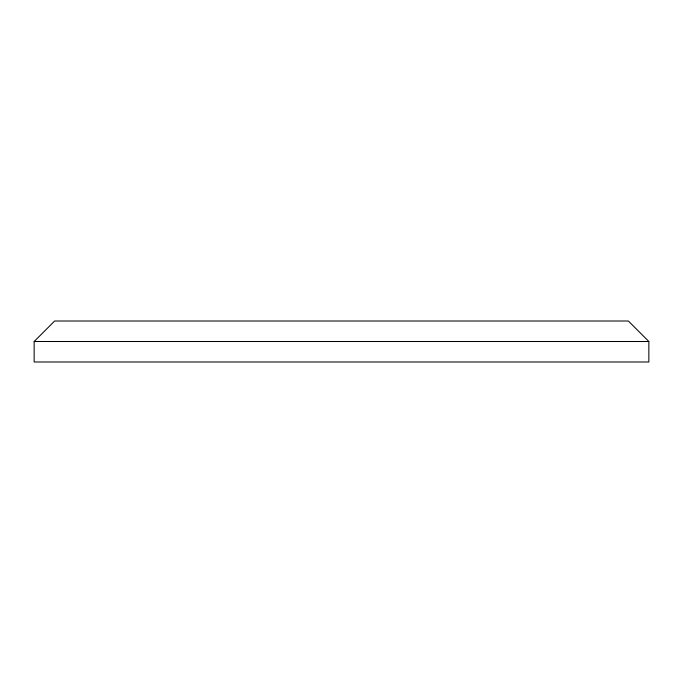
<?xml version="1.0" encoding="UTF-8"?>
<svg xmlns="http://www.w3.org/2000/svg" width="683" height="683" viewBox="0 0 683 683"><rect width="100%" height="100%" fill="white"/><g stroke="black" fill="none" stroke-linecap="round" stroke-linejoin="round"><path stroke-width="1.02" d="M34.15 341.5L54.64 321.01L628.36 321.01L648.85 341.5L648.85 361.99L34.15 361.99L34.15 341.5L648.85 341.5"/></g></svg>
